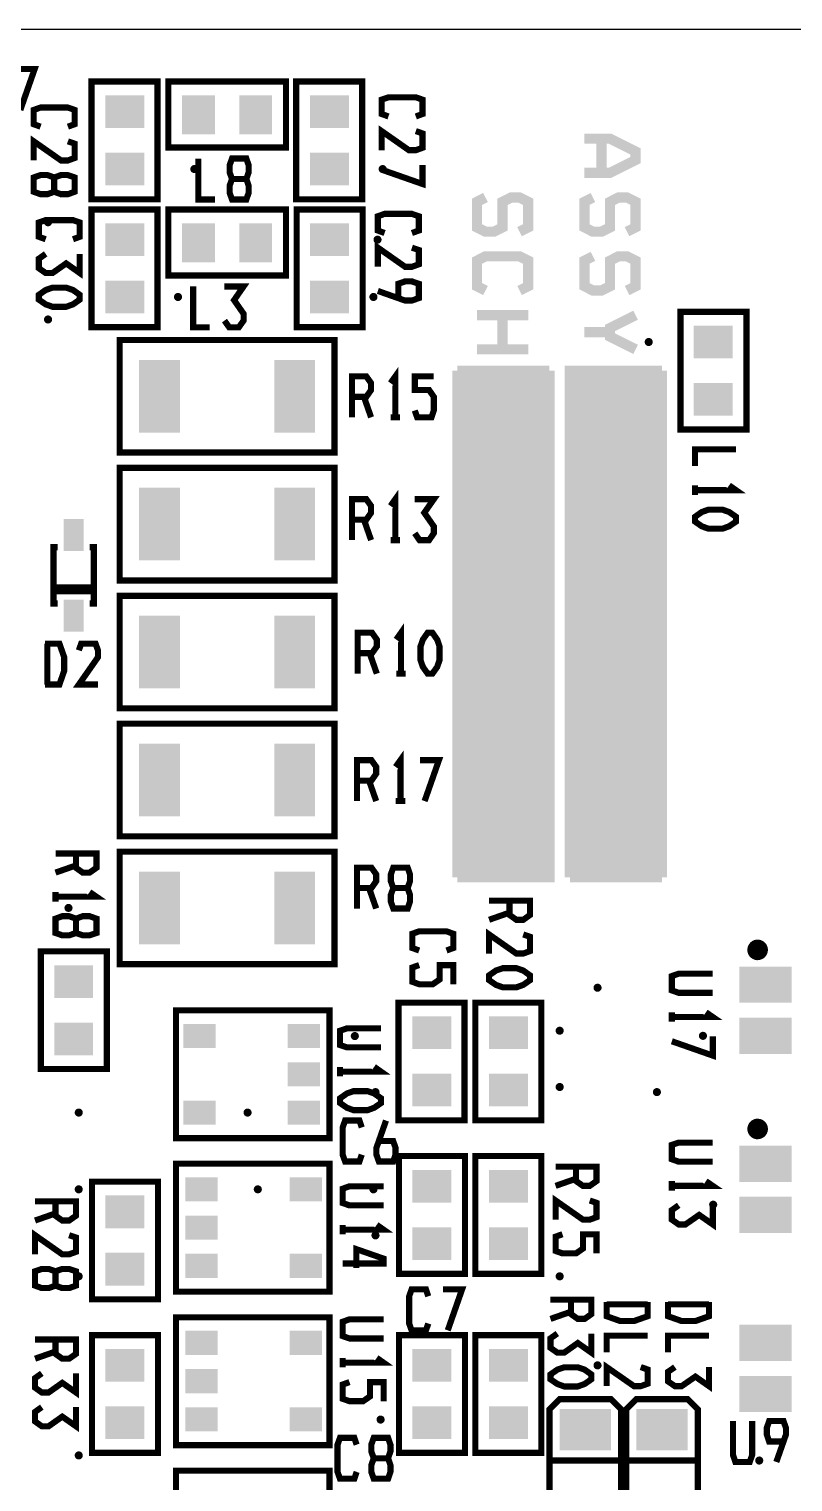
# Model space of a CAD drawing. Extents: x 0 to 115, y 0 to 65.
# Drawn here: x 29.37 to 48.33, y 28.93 to 64.99 of the extents above; entities that cross this region are included whole.
import ezdxf

# ---------------------------------------------------------------- set-up
doc = ezdxf.new("R2010")
doc.units = 0
doc.header["$MEASUREMENT"] = 0
doc.layers.get('0').update_dxf_attribs({"linetype": 'CONTINUOUS'})
for name, color, linetype in [('22-305-0_DRD', 7, 'CONTINUOUS'), ('22-305-0_SMT', 254, 'CONTINUOUS'), ('22-305-0_SST', 1, 'CONTINUOUS'), ('THRUHOLE_TAP', 12, 'CONTINUOUS')]:
    doc.layers.add(name, color=color, linetype=linetype)

# ---------------------------------------------------------------- blocks, each defined once
blk = doc.blocks.new('RECTANGLE_1')
blk.add_solid([(0.4826, 0.4064), (0.4826, -0.4064), (-0.4826, 0.4064), (-0.4826, -0.4064)])
blk = doc.blocks.new('RECTANGLE_2')
blk.add_solid([(0.4064, 0.4826), (0.4064, -0.4826), (-0.4064, 0.4826), (-0.4064, -0.4826)])
blk = doc.blocks.new('RECTANGLE_5')
blk.add_solid([(0.25019, 0.40005), (0.25019, -0.40005), (-0.25019, 0.40005), (-0.25019, -0.40005)])
blk = doc.blocks.new('RECTANGLE_6')
blk.add_solid([(0.63627, 0.51308), (0.63627, -0.51308), (-0.63627, 0.51308), (-0.63627, -0.51308)])
blk = doc.blocks.new('RECTANGLE_28')
blk.add_solid([(0.508, 0.9017), (0.508, -0.9017), (-0.508, 0.9017), (-0.508, -0.9017)])
blk = doc.blocks.new('RECTANGLE_31')
blk.add_solid([(0.65024, 0.44958), (0.65024, -0.44958), (-0.65024, 0.44958), (-0.65024, -0.44958)])
blk = doc.blocks.new('RECTANGLE_32')
blk.add_solid([(0.40005, 0.29972), (0.40005, -0.29972), (-0.40005, 0.29972), (-0.40005, -0.29972)])
blk = doc.blocks.new('ROUND_53')
at = {"const_width": 0.10033}
blk.add_lwpolyline([(-0.050164, 0, 1), (0.050164, 0, 1)], format="xyb", close=True, dxfattribs=at)

msp = doc.modelspace()

# ---------------------------------------------------------------- linework, layer by layer
at = {"layer": '22-305-0_DRD'}
msp.add_line((0.17526, 64.99352), (115.16614, 64.99352), dxfattribs=at)
at = {"layer": '22-305-0_SST'}
for points, const_width in [([(29.15666, 62.98438), (29.51226, 64.00038), (29.03982, 64.00038)], 0.1524), ([(30.9245, 63.6905), (30.9245, 60.7695), (32.5628, 60.7695), (32.5628, 63.6905), (30.9245, 63.6905)], 0.1524), ([(35.7505, 63.6905), (32.8295, 63.6905), (32.8295, 62.0522), (35.7505, 62.0522), (35.7505, 63.6905)], 0.1524), ([(36.0045, 63.6905), (36.0045, 60.7695), (37.6428, 60.7695), (37.6428, 63.6905), (36.0045, 63.6905)], 0.1524), ([(29.65958, 62.57036), (29.4894, 62.63132), (29.4894, 62.98692), (29.65958, 63.04534), (30.33776, 63.04534), (30.5054, 62.98692), (30.5054, 62.63132), (30.33776, 62.57036)], 0.1524), ([(38.29558, 62.82436), (38.1254, 62.88532), (38.1254, 63.24092), (38.29558, 63.29934), (38.97376, 63.29934), (39.1414, 63.24092), (39.1414, 62.88532), (38.97376, 62.82436)], 0.1524), ([(38.1254, 61.98616), (38.1254, 62.46114), (38.80358, 61.98616), (38.97376, 61.98616), (39.1414, 62.04712), (39.1414, 62.40272), (38.97376, 62.46114)], 0.1524), ([(43.15968, 61.42482), (43.79468, 61.42482), (44.42968, 61.74232), (44.42968, 61.95568), (43.79468, 62.27318), (43.15968, 62.27318)], 0.254), ([(43.58132, 61.42482), (43.58132, 62.27318)], 0.254), ([(29.4894, 61.73216), (29.4894, 62.20714), (30.16758, 61.73216), (30.33776, 61.73216), (30.5054, 61.79312), (30.5054, 62.14872), (30.33776, 62.20714)], 0.1524), ([(33.98774, 60.76442), (33.57372, 60.76442), (33.57372, 61.78042)], 0.1524), ([(34.76752, 61.27242), (34.82594, 61.44006), (34.82594, 61.61024), (34.76752, 61.78042), (34.41192, 61.78042), (34.35096, 61.61024), (34.35096, 61.44006), (34.41192, 61.27242), (34.76752, 61.27242), (34.82594, 61.10224), (34.82594, 60.93206), (34.76752, 60.76442), (34.41192, 60.76442), (34.35096, 60.93206), (34.35096, 61.10224), (34.41192, 61.27242)], 0.1524), ([(38.1254, 61.50356), (39.1414, 61.14796), (39.1414, 61.62294)], 0.1524), ([(29.9974, 60.95492), (30.16758, 60.89396), (30.33776, 60.89396), (30.5054, 60.95492), (30.5054, 61.31052), (30.33776, 61.36894), (30.16758, 61.36894), (29.9974, 61.31052), (29.9974, 60.95492), (29.82976, 60.89396), (29.65958, 60.89396), (29.4894, 60.95492), (29.4894, 61.31052), (29.65958, 61.36894), (29.82976, 61.36894), (29.9974, 61.31052)], 0.1524), ([(30.9245, 60.5155), (30.9245, 57.5945), (32.5628, 57.5945), (32.5628, 60.5155), (30.9245, 60.5155)], 0.1524), ([(35.7505, 60.5155), (32.8295, 60.5155), (32.8295, 58.8772), (35.7505, 58.8772), (35.7505, 60.5155)], 0.1524), ([(37.6555, 57.5945), (37.6555, 60.5155), (36.0172, 60.5155), (36.0172, 57.5945), (37.6555, 57.5945)], 0.1524), ([(41.54932, 59.96432), (41.76268, 60.071), (41.76268, 60.706), (41.54932, 60.81268), (41.3385, 60.81268), (41.12768, 60.706), (41.12768, 60.071), (40.91432, 59.96432), (40.7035, 59.96432), (40.49268, 60.071), (40.49268, 60.706), (40.7035, 60.81268)], 0.254), ([(44.21632, 59.96432), (44.42968, 60.071), (44.42968, 60.706), (44.21632, 60.81268), (44.0055, 60.81268), (43.79468, 60.706), (43.79468, 60.071), (43.58132, 59.96432), (43.3705, 59.96432), (43.15968, 60.071), (43.15968, 60.706), (43.3705, 60.81268)], 0.254), ([(29.78658, 59.77636), (29.6164, 59.83732), (29.6164, 60.19292), (29.78658, 60.25134), (30.46476, 60.25134), (30.6324, 60.19292), (30.6324, 59.83732), (30.46476, 59.77636)], 0.1524), ([(38.19906, 59.9313), (38.03142, 59.99226), (38.03142, 60.34786), (38.19906, 60.40628), (38.87724, 60.40628), (39.04742, 60.34786), (39.04742, 59.99226), (38.87724, 59.9313)], 0.1524), ([(38.03142, 59.0931), (38.03142, 59.56808), (38.70706, 59.0931), (38.87724, 59.0931), (39.04742, 59.15406), (39.04742, 59.50966), (38.87724, 59.56808)], 0.1524), ([(29.78658, 59.41314), (29.6164, 59.29376), (29.6164, 59.05754), (29.78658, 58.93816), (29.95676, 58.93816), (30.29458, 59.17692), (30.6324, 58.93816), (30.6324, 59.41314)], 0.1524), ([(40.7035, 58.50382), (40.49268, 58.6105), (40.49268, 59.2455), (40.7035, 59.35218), (41.54932, 59.35218), (41.76268, 59.2455), (41.76268, 58.6105), (41.54932, 58.50382)], 0.254), ([(44.21632, 58.50382), (44.42968, 58.6105), (44.42968, 59.2455), (44.21632, 59.35218), (44.0055, 59.35218), (43.79468, 59.2455), (43.79468, 58.6105), (43.58132, 58.50382), (43.3705, 58.50382), (43.15968, 58.6105), (43.15968, 59.2455), (43.3705, 59.35218)], 0.254), ([(38.53942, 58.31586), (38.53942, 58.67146), (38.70706, 58.72988), (38.87724, 58.72988), (39.04742, 58.67146), (39.04742, 58.31586), (38.87724, 58.2549), (38.70706, 58.2549), (38.03142, 58.49366)], 0.1524), ([(29.6164, 58.39714), (29.78658, 58.51652), (29.95676, 58.57494), (30.29458, 58.57494), (30.46476, 58.51652), (30.6324, 58.39714), (30.6324, 58.27776), (30.46476, 58.16092), (30.29458, 58.09996), (29.95676, 58.09996), (29.78658, 58.16092), (29.6164, 58.27776), (29.6164, 58.39714)], 0.1524), ([(33.86074, 57.58942), (33.44672, 57.58942), (33.44672, 58.60542)], 0.1524), ([(34.22396, 57.75706), (34.34334, 57.58942), (34.57956, 57.58942), (34.69894, 57.75706), (34.69894, 57.92724), (34.46272, 58.26506), (34.69894, 58.60542), (34.22396, 58.60542)], 0.1524), ([(40.49268, 57.89168), (41.76268, 57.89168)], 0.254), ([(41.12768, 57.04332), (41.12768, 57.89168)], 0.254), ([(44.42968, 57.04332), (43.79468, 57.36082), (43.79468, 57.57418), (44.42968, 57.89168)], 0.254), ([(47.1805, 55.0545), (47.1805, 57.9755), (45.5422, 57.9755), (45.5422, 55.0545), (47.1805, 55.0545)], 0.1524), ([(36.957, 57.277), (36.957, 54.483), (31.623, 54.483), (31.623, 57.277), (36.957, 57.277)], 0.1524), ([(43.15968, 57.4675), (43.79468, 57.4675)], 0.254), ([(40.49268, 57.04332), (41.76268, 57.04332)], 0.254), ([(40.005, 56.515), (40.005, 43.942)], 0.254), ([(42.291, 56.515), (40.005, 56.515)], 0.254), ([(42.291, 56.515), (42.291, 43.942), (40.005, 43.942)], 0.254), ([(40.1066, 56.515), (40.1066, 43.942)], 0.254), ([(40.3352, 56.515), (40.3352, 43.942)], 0.254), ([(40.5638, 56.515), (40.5638, 43.942)], 0.254), ([(40.7924, 56.515), (40.7924, 43.942)], 0.254), ([(41.021, 56.515), (41.021, 43.942)], 0.254), ([(41.2496, 56.515), (41.2496, 43.942)], 0.254), ([(41.4782, 56.515), (41.4782, 43.942)], 0.254), ([(41.7068, 56.515), (41.7068, 43.942)], 0.254), ([(41.9354, 56.515), (41.9354, 43.942)], 0.254), ([(42.164, 56.515), (42.164, 43.942)], 0.254), ([(45.085, 56.515), (42.799, 56.515), (42.799, 43.942)], 0.254), ([(42.9006, 56.515), (42.9006, 43.942)], 0.254), ([(43.1292, 56.515), (43.1292, 43.942)], 0.254), ([(43.3578, 56.515), (43.3578, 43.942)], 0.254), ([(43.5864, 56.515), (43.5864, 43.942)], 0.254), ([(43.815, 56.515), (43.815, 43.942)], 0.254), ([(44.0436, 56.515), (44.0436, 43.942)], 0.254), ([(44.2722, 56.515), (44.2722, 43.942)], 0.254), ([(44.5008, 56.515), (44.5008, 43.942)], 0.254), ([(44.7294, 56.515), (44.7294, 43.942)], 0.254), ([(44.958, 56.515), (44.958, 43.942)], 0.254), ([(45.085, 56.515), (45.085, 43.942)], 0.254), ([(37.3888, 55.86476), (37.7444, 55.86476), (37.86378, 56.03494), (37.86378, 56.20512), (37.7444, 56.37276), (37.3888, 56.37276), (37.3888, 55.35676)], 0.1524), ([(38.46576, 55.35676), (38.46576, 56.37276), (38.34638, 56.20512)], 0.1524), ([(38.94836, 55.52694), (39.00678, 55.35676), (39.36238, 55.35676), (39.4208, 55.52694), (39.4208, 55.86476), (39.30396, 56.03494), (38.94836, 56.03494), (38.94836, 56.37276), (39.4208, 56.37276)], 0.1524), ([(42.291, 56.388), (40.005, 56.388)], 0.254), ([(42.291, 56.1594), (40.005, 56.1594)], 0.254), ([(45.085, 56.388), (42.799, 56.388)], 0.254), ([(45.085, 56.1594), (42.799, 56.1594)], 0.254), ([(37.68598, 55.86476), (37.86378, 55.35676)], 0.1524), ([(42.291, 55.9308), (40.005, 55.9308)], 0.254), ([(45.085, 55.9308), (42.799, 55.9308)], 0.254), ([(42.291, 55.7022), (40.005, 55.7022)], 0.254), ([(42.291, 55.4736), (40.005, 55.4736)], 0.254), ([(45.085, 55.7022), (42.799, 55.7022)], 0.254), ([(45.085, 55.4736), (42.799, 55.4736)], 0.254), ([(38.5826, 55.35676), (38.34638, 55.35676)], 0.1524), ([(42.291, 55.245), (40.005, 55.245)], 0.254), ([(45.085, 55.245), (42.799, 55.245)], 0.254), ([(42.291, 55.0164), (40.005, 55.0164)], 0.254), ([(42.291, 54.7878), (40.005, 54.7878)], 0.254), ([(45.085, 55.0164), (42.799, 55.0164)], 0.254), ([(45.085, 54.7878), (42.799, 54.7878)], 0.254), ([(42.291, 54.5592), (40.005, 54.5592)], 0.254), ([(42.291, 54.3306), (40.005, 54.3306)], 0.254), ([(45.085, 54.5592), (42.799, 54.5592)], 0.254), ([(45.085, 54.3306), (42.799, 54.3306)], 0.254), ([(45.90542, 54.15026), (45.90542, 54.56428), (46.92142, 54.56428)], 0.1524), ([(36.957, 54.102), (36.957, 51.308), (31.623, 51.308), (31.623, 54.102), (36.957, 54.102)], 0.1524), ([(42.291, 54.102), (40.005, 54.102)], 0.254), ([(45.085, 54.102), (42.799, 54.102)], 0.254), ([(42.291, 53.8734), (40.005, 53.8734)], 0.254), ([(42.291, 53.6448), (40.005, 53.6448)], 0.254), ([(45.085, 53.8734), (42.799, 53.8734)], 0.254), ([(45.085, 53.6448), (42.799, 53.6448)], 0.254), ([(45.90542, 53.4289), (45.90542, 53.66766)], 0.1524), ([(45.90542, 53.54828), (46.92142, 53.54828), (46.75124, 53.66766)], 0.1524), ([(37.3888, 52.81676), (37.7444, 52.81676), (37.86378, 52.98694), (37.86378, 53.15712), (37.7444, 53.32476), (37.3888, 53.32476), (37.3888, 52.30876)], 0.1524), ([(38.46576, 52.30876), (38.46576, 53.32476), (38.34638, 53.15712)], 0.1524), ([(38.94836, 52.47894), (39.0652, 52.30876), (39.30396, 52.30876), (39.4208, 52.47894), (39.4208, 52.64912), (39.18458, 52.98694), (39.4208, 53.32476), (38.94836, 53.32476)], 0.1524), ([(42.291, 53.4162), (40.005, 53.4162)], 0.254), ([(45.085, 53.4162), (42.799, 53.4162)], 0.254), ([(42.291, 53.1876), (40.005, 53.1876)], 0.254), ([(42.291, 52.959), (40.005, 52.959)], 0.254), ([(45.085, 53.1876), (42.799, 53.1876)], 0.254), ([(45.085, 52.959), (42.799, 52.959)], 0.254), ([(45.90542, 52.88788), (46.07306, 53.00726), (46.24324, 53.06568), (46.58106, 53.06568), (46.75124, 53.00726), (46.92142, 52.88788), (46.92142, 52.7685), (46.75124, 52.65166), (46.58106, 52.5907), (46.24324, 52.5907), (46.07306, 52.65166), (45.90542, 52.7685), (45.90542, 52.88788)], 0.1524), ([(37.68598, 52.81676), (37.86378, 52.30876)], 0.1524), ([(42.291, 52.7304), (40.005, 52.7304)], 0.254), ([(45.085, 52.7304), (42.799, 52.7304)], 0.254), ([(38.5826, 52.30876), (38.34638, 52.30876)], 0.1524), ([(42.291, 52.5018), (40.005, 52.5018)], 0.254), ([(42.291, 52.2732), (40.005, 52.2732)], 0.254), ([(45.085, 52.5018), (42.799, 52.5018)], 0.254), ([(45.085, 52.2732), (42.799, 52.2732)], 0.254), ([(30.08122, 52.1335), (29.97962, 52.1335), (29.97962, 50.7365), (30.08122, 50.7365)], 0.1524), ([(30.87878, 50.7365), (30.98038, 50.7365), (30.98038, 52.1335), (30.87878, 52.1335)], 0.1524), ([(42.291, 52.0446), (40.005, 52.0446)], 0.254), ([(42.291, 51.816), (40.005, 51.816)], 0.254), ([(45.085, 52.0446), (42.799, 52.0446)], 0.254), ([(45.085, 51.816), (42.799, 51.816)], 0.254), ([(42.291, 51.5874), (40.005, 51.5874)], 0.254), ([(45.085, 51.5874), (42.799, 51.5874)], 0.254), ([(29.97962, 51.03622), (29.97962, 51.13528), (30.98038, 51.13528), (30.98038, 51.03622), (29.97962, 51.03622)], 0.1524), ([(42.291, 51.3588), (40.005, 51.3588)], 0.254), ([(42.291, 51.1302), (40.005, 51.1302)], 0.254), ([(45.085, 51.3588), (42.799, 51.3588)], 0.254), ([(45.085, 51.1302), (42.799, 51.1302)], 0.254), ([(31.623, 48.133), (31.623, 50.927), (36.957, 50.927), (36.957, 48.133), (31.623, 48.133)], 0.1524), ([(42.291, 50.9016), (40.005, 50.9016)], 0.254), ([(45.085, 50.9016), (42.799, 50.9016)], 0.254), ([(42.291, 50.673), (40.005, 50.673)], 0.254), ([(42.291, 50.4444), (40.005, 50.4444)], 0.254), ([(45.085, 50.673), (42.799, 50.673)], 0.254), ([(45.085, 50.4444), (42.799, 50.4444)], 0.254), ([(38.608, 48.99406), (38.608, 50.01006), (38.48862, 49.83988)], 0.1524), ([(42.291, 50.2158), (40.005, 50.2158)], 0.254), ([(45.085, 50.2158), (42.799, 50.2158)], 0.254), ([(29.77134, 48.72482), (30.12694, 48.72482), (30.24632, 49.06518), (30.24632, 49.403), (30.12694, 49.74082), (29.77134, 49.74082)], 0.1524), ([(29.82976, 48.72482), (29.82976, 49.74082)], 0.1524), ([(31.08452, 48.72482), (30.60954, 48.72482), (31.08452, 49.403), (31.08452, 49.57318), (31.02356, 49.74082), (30.66796, 49.74082), (30.60954, 49.57318)], 0.1524), ([(37.53104, 49.50206), (37.88664, 49.50206), (38.00602, 49.6697), (38.00602, 49.83988), (37.88664, 50.01006), (37.53104, 50.01006), (37.53104, 48.99406)], 0.1524), ([(39.2684, 48.99406), (39.14902, 49.1617), (39.0906, 49.33188), (39.0906, 49.6697), (39.14902, 49.83988), (39.2684, 50.01006), (39.38524, 50.01006), (39.50462, 49.83988), (39.56304, 49.6697), (39.56304, 49.33188), (39.50462, 49.1617), (39.38524, 48.99406), (39.2684, 48.99406)], 0.1524), ([(42.291, 49.9872), (40.005, 49.9872)], 0.254), ([(42.291, 49.7586), (40.005, 49.7586)], 0.254), ([(45.085, 49.9872), (42.799, 49.9872)], 0.254), ([(45.085, 49.7586), (42.799, 49.7586)], 0.254), ([(37.82822, 49.50206), (38.00602, 48.99406)], 0.1524), ([(42.291, 49.53), (40.005, 49.53)], 0.254), ([(42.291, 49.3014), (40.005, 49.3014)], 0.254), ([(45.085, 49.53), (42.799, 49.53)], 0.254), ([(45.085, 49.3014), (42.799, 49.3014)], 0.254), ([(38.72484, 48.99406), (38.48862, 48.99406)], 0.1524), ([(42.291, 49.0728), (40.005, 49.0728)], 0.254), ([(45.085, 49.0728), (42.799, 49.0728)], 0.254), ([(42.291, 48.8442), (40.005, 48.8442)], 0.254), ([(42.291, 48.6156), (40.005, 48.6156)], 0.254), ([(45.085, 48.8442), (42.799, 48.8442)], 0.254), ([(45.085, 48.6156), (42.799, 48.6156)], 0.254), ([(42.291, 48.387), (40.005, 48.387)], 0.254), ([(45.085, 48.387), (42.799, 48.387)], 0.254), ([(42.291, 48.1584), (40.005, 48.1584)], 0.254), ([(42.291, 47.9298), (40.005, 47.9298)], 0.254), ([(45.085, 48.1584), (42.799, 48.1584)], 0.254), ([(45.085, 47.9298), (42.799, 47.9298)], 0.254), ([(36.957, 47.752), (36.957, 44.958), (31.623, 44.958), (31.623, 47.752), (36.957, 47.752)], 0.1524), ([(42.291, 47.7012), (40.005, 47.7012)], 0.254), ([(45.085, 47.7012), (42.799, 47.7012)], 0.254), ([(42.291, 47.4726), (40.005, 47.4726)], 0.254), ([(42.291, 47.244), (40.005, 47.244)], 0.254), ([(45.085, 47.4726), (42.799, 47.4726)], 0.254), ([(45.085, 47.244), (42.799, 47.244)], 0.254), ([(37.5158, 46.33976), (37.8714, 46.33976), (37.99078, 46.50994), (37.99078, 46.68012), (37.8714, 46.84776), (37.5158, 46.84776), (37.5158, 45.83176)], 0.1524), ([(38.59276, 45.83176), (38.59276, 46.84776), (38.47338, 46.68012)], 0.1524), ([(39.1922, 45.83176), (39.5478, 46.84776), (39.07536, 46.84776)], 0.1524), ([(42.291, 47.0154), (40.005, 47.0154)], 0.254), ([(42.291, 46.7868), (40.005, 46.7868)], 0.254), ([(45.085, 47.0154), (42.799, 47.0154)], 0.254), ([(45.085, 46.7868), (42.799, 46.7868)], 0.254), ([(42.291, 46.5582), (40.005, 46.5582)], 0.254), ([(45.085, 46.5582), (42.799, 46.5582)], 0.254), ([(37.81298, 46.33976), (37.99078, 45.83176)], 0.1524), ([(42.291, 46.3296), (40.005, 46.3296)], 0.254), ([(42.291, 46.101), (40.005, 46.101)], 0.254), ([(45.085, 46.3296), (42.799, 46.3296)], 0.254), ([(45.085, 46.101), (42.799, 46.101)], 0.254), ([(38.7096, 45.83176), (38.47338, 45.83176)], 0.1524), ([(42.291, 45.8724), (40.005, 45.8724)], 0.254), ([(45.085, 45.8724), (42.799, 45.8724)], 0.254), ([(42.291, 45.6438), (40.005, 45.6438)], 0.254), ([(42.291, 45.4152), (40.005, 45.4152)], 0.254), ([(45.085, 45.6438), (42.799, 45.6438)], 0.254), ([(45.085, 45.4152), (42.799, 45.4152)], 0.254), ([(42.291, 45.1866), (40.005, 45.1866)], 0.254), ([(42.291, 44.958), (40.005, 44.958)], 0.254), ([(45.085, 45.1866), (42.799, 45.1866)], 0.254), ([(45.085, 44.958), (42.799, 44.958)], 0.254), ([(42.291, 44.7294), (40.005, 44.7294)], 0.254), ([(45.085, 44.7294), (42.799, 44.7294)], 0.254), ([(30.53842, 44.53128), (30.53842, 44.17568), (30.70606, 44.0563), (30.87624, 44.0563), (31.04642, 44.17568), (31.04642, 44.53128), (30.03042, 44.53128)], 0.1524), ([(36.957, 44.577), (36.957, 41.783), (31.623, 41.783), (31.623, 44.577), (36.957, 44.577)], 0.1524), ([(42.291, 44.5008), (40.005, 44.5008)], 0.254), ([(42.291, 44.2722), (40.005, 44.2722)], 0.254), ([(45.085, 44.5008), (42.799, 44.5008)], 0.254), ([(45.085, 44.2722), (42.799, 44.2722)], 0.254), ([(30.53842, 44.2341), (30.03042, 44.0563)], 0.1524), ([(37.5158, 43.67276), (37.8714, 43.67276), (37.99078, 43.84294), (37.99078, 44.01312), (37.8714, 44.18076), (37.5158, 44.18076), (37.5158, 43.16476)], 0.1524), ([(38.77056, 43.67276), (38.82898, 43.84294), (38.82898, 44.01312), (38.77056, 44.18076), (38.41496, 44.18076), (38.354, 44.01312), (38.354, 43.84294), (38.41496, 43.67276), (38.77056, 43.67276), (38.82898, 43.50512), (38.82898, 43.33494), (38.77056, 43.16476), (38.41496, 43.16476), (38.354, 43.33494), (38.354, 43.50512), (38.41496, 43.67276)], 0.1524), ([(42.291, 44.0436), (40.005, 44.0436)], 0.254), ([(45.085, 44.0436), (42.799, 44.0436)], 0.254), ([(45.085, 43.942), (42.799, 43.942)], 0.254), ([(30.03042, 43.33748), (30.03042, 43.5737)], 0.1524), ([(30.03042, 43.45686), (31.04642, 43.45686), (30.87624, 43.5737)], 0.1524), ([(37.81298, 43.67276), (37.99078, 43.16476)], 0.1524), ([(41.3004, 43.36034), (41.3004, 43.00474), (41.47058, 42.88536), (41.64076, 42.88536), (41.8084, 43.00474), (41.8084, 43.36034), (40.7924, 43.36034)], 0.1524), ([(30.53842, 42.5577), (30.70606, 42.49928), (30.87624, 42.49928), (31.04642, 42.5577), (31.04642, 42.9133), (30.87624, 42.97426), (30.70606, 42.97426), (30.53842, 42.9133), (30.53842, 42.5577), (30.36824, 42.49928), (30.19806, 42.49928), (30.03042, 42.5577), (30.03042, 42.9133), (30.19806, 42.97426), (30.36824, 42.97426), (30.53842, 42.9133)], 0.1524), ([(41.3004, 43.06316), (40.7924, 42.88536)], 0.1524), ([(39.05758, 42.12336), (38.8874, 42.18432), (38.8874, 42.53992), (39.05758, 42.59834), (39.73576, 42.59834), (39.9034, 42.53992), (39.9034, 42.18432), (39.73576, 42.12336)], 0.1524), ([(40.7924, 42.04716), (40.7924, 42.52214), (41.47058, 42.04716), (41.64076, 42.04716), (41.8084, 42.10812), (41.8084, 42.46372), (41.64076, 42.52214)], 0.1524), ([(47.62754, 42.19956), (47.28972, 42.19956)], 0.1524), ([(47.38116, 42.30116), (47.38116, 41.97858)], 0.1524), ([(47.51832, 42.30878), (47.51832, 41.97096)], 0.1524), ([(31.3055, 39.1795), (31.3055, 42.1005), (29.6672, 42.1005), (29.6672, 39.1795), (31.3055, 39.1795)], 0.1524), ([(39.05758, 41.76014), (38.8874, 41.70172), (38.8874, 41.34612), (39.05758, 41.28516), (39.3954, 41.28516), (39.56558, 41.40454), (39.56558, 41.76014), (39.9034, 41.76014), (39.9034, 41.28516)], 0.1524), ([(47.61992, 42.0624), (47.29734, 42.0624)], 0.1524), ([(40.7924, 41.50614), (40.96258, 41.62552), (41.13276, 41.68394), (41.47058, 41.68394), (41.64076, 41.62552), (41.8084, 41.50614), (41.8084, 41.38676), (41.64076, 41.26992), (41.47058, 41.20896), (41.13276, 41.20896), (40.96258, 41.26992), (40.7924, 41.38676), (40.7924, 41.50614)], 0.1524), ([(46.34484, 41.0718), (45.49902, 41.0718), (45.32884, 41.13276), (45.32884, 41.48836), (45.49902, 41.54678), (46.34484, 41.54678)], 0.1524), ([(38.5445, 40.8305), (38.5445, 37.9095), (40.1828, 37.9095), (40.1828, 40.8305), (38.5445, 40.8305)], 0.1524), ([(40.4495, 40.8305), (40.4495, 37.9095), (42.0878, 37.9095), (42.0878, 40.8305), (40.4495, 40.8305)], 0.1524), ([(33.02, 37.465), (36.83, 37.465), (36.83, 40.64), (33.02, 40.64), (33.02, 37.465)], 0.1524), ([(45.32884, 40.35298), (45.32884, 40.5892)], 0.1524), ([(45.32884, 40.47236), (46.34484, 40.47236), (46.17466, 40.5892)], 0.1524), ([(38.11016, 39.71798), (37.26434, 39.71798), (37.09416, 39.7764), (37.09416, 40.132), (37.26434, 40.19042), (38.11016, 40.19042)], 0.1524), ([(45.32884, 39.87038), (46.34484, 39.51478), (46.34484, 39.98976)], 0.1524), ([(37.09416, 38.99662), (37.09416, 39.23538)], 0.1524), ([(37.09416, 39.116), (38.11016, 39.116), (37.93998, 39.23538)], 0.1524), ([(37.09416, 38.4556), (37.26434, 38.57498), (37.43198, 38.6334), (37.77234, 38.6334), (37.93998, 38.57498), (38.11016, 38.4556), (38.11016, 38.33622), (37.93998, 38.21938), (37.77234, 38.15842), (37.43198, 38.15842), (37.26434, 38.21938), (37.09416, 38.33622), (37.09416, 38.4556)], 0.1524), ([(37.63264, 37.05606), (37.57422, 36.88588), (37.21862, 36.88588), (37.15766, 37.05606), (37.15766, 37.7317), (37.21862, 37.90188), (37.57422, 37.90188), (37.63264, 37.7317)], 0.1524), ([(38.05682, 37.39388), (38.41242, 37.39388), (38.47084, 37.2237), (38.47084, 37.05606), (38.41242, 36.88588), (38.05682, 36.88588), (37.99586, 37.05606), (37.99586, 37.2237), (38.23462, 37.90188)], 0.1524), ([(47.38116, 37.85616), (47.38116, 37.53358)], 0.1524), ([(47.51832, 37.86378), (47.51832, 37.52596)], 0.1524), ([(47.62754, 37.75456), (47.28972, 37.75456)], 0.1524), ([(47.61992, 37.6174), (47.29734, 37.6174)], 0.1524), ([(46.34484, 36.8808), (45.49902, 36.8808), (45.32884, 36.94176), (45.32884, 37.29736), (45.49902, 37.35578), (46.34484, 37.35578)], 0.1524), ([(36.83, 36.83), (33.02, 36.83), (33.02, 33.655), (36.83, 33.655), (36.83, 36.83)], 0.1524), ([(40.1955, 34.0995), (40.1955, 37.0205), (38.5572, 37.0205), (38.5572, 34.0995), (40.1955, 34.0995)], 0.1524), ([(40.4495, 37.0205), (40.4495, 34.0995), (42.0878, 34.0995), (42.0878, 37.0205), (40.4495, 37.0205)], 0.1524), ([(42.9514, 36.75634), (42.9514, 36.40074), (43.12158, 36.28136), (43.29176, 36.28136), (43.4594, 36.40074), (43.4594, 36.75634), (42.4434, 36.75634)], 0.1524), ([(32.5755, 33.4645), (32.5755, 36.3855), (30.9372, 36.3855), (30.9372, 33.4645), (32.5755, 33.4645)], 0.1524), ([(42.9514, 36.45916), (42.4434, 36.28136)], 0.1524), ([(45.32884, 36.16198), (45.32884, 36.3982)], 0.1524), ([(45.32884, 36.28136), (46.34484, 36.28136), (46.17466, 36.3982)], 0.1524), ([(38.17366, 35.79622), (37.32784, 35.79622), (37.15766, 35.85464), (37.15766, 36.21024), (37.32784, 36.2712), (38.17366, 36.2712)], 0.1524), ([(42.4434, 35.44316), (42.4434, 35.91814), (43.12158, 35.44316), (43.29176, 35.44316), (43.4594, 35.50412), (43.4594, 35.85972), (43.29176, 35.91814)], 0.1524), ([(30.03042, 35.89528), (30.03042, 35.53968), (30.19806, 35.4203), (30.36824, 35.4203), (30.53842, 35.53968), (30.53842, 35.89528), (29.52242, 35.89528)], 0.1524), ([(45.49902, 35.79876), (45.32884, 35.67938), (45.32884, 35.44316), (45.49902, 35.32378), (45.66666, 35.32378), (46.00702, 35.56), (46.34484, 35.32378), (46.34484, 35.79876)], 0.1524), ([(30.03042, 35.5981), (29.52242, 35.4203)], 0.1524), ([(37.15766, 35.0774), (37.15766, 35.31362)], 0.1524), ([(37.15766, 35.19424), (38.17366, 35.19424), (38.00348, 35.31362)], 0.1524), ([(29.52242, 34.5821), (29.52242, 35.05708), (30.19806, 34.5821), (30.36824, 34.5821), (30.53842, 34.64306), (30.53842, 34.99866), (30.36824, 35.05708)], 0.1524), ([(42.61358, 35.07994), (42.4434, 35.02152), (42.4434, 34.66592), (42.61358, 34.60496), (42.9514, 34.60496), (43.12158, 34.72434), (43.12158, 35.07994), (43.4594, 35.07994), (43.4594, 34.60496)], 0.1524), ([(37.49548, 34.2392), (37.49548, 34.71164), (38.17366, 34.47542), (38.17366, 34.35604), (37.15766, 34.35604)], 0.1524), ([(30.03042, 33.80486), (30.19806, 33.7439), (30.36824, 33.7439), (30.53842, 33.80486), (30.53842, 34.16046), (30.36824, 34.21888), (30.19806, 34.21888), (30.03042, 34.16046), (30.03042, 33.80486), (29.86024, 33.7439), (29.69006, 33.7439), (29.52242, 33.80486), (29.52242, 34.16046), (29.69006, 34.21888), (29.86024, 34.21888), (30.03042, 34.16046)], 0.1524), ([(39.28364, 32.86506), (39.22522, 32.69488), (38.86962, 32.69488), (38.80866, 32.86506), (38.80866, 33.5407), (38.86962, 33.71088), (39.22522, 33.71088), (39.28364, 33.5407)], 0.1524), ([(39.76624, 32.69488), (40.12184, 33.71088), (39.64686, 33.71088)], 0.1524), ([(42.8244, 33.45434), (42.8244, 33.09874), (42.99458, 32.97936), (43.16476, 32.97936), (43.3324, 33.09874), (43.3324, 33.45434), (42.3164, 33.45434)], 0.1524), ([(42.8244, 33.15716), (42.3164, 32.97936)], 0.1524), ([(43.71086, 33.401), (43.71086, 33.0454), (44.04868, 32.92602), (44.38904, 32.92602), (44.72686, 33.0454), (44.72686, 33.401)], 0.1524), ([(43.71086, 33.34258), (44.72686, 33.34258)], 0.1524), ([(45.23486, 33.401), (45.23486, 33.0454), (45.57268, 32.92602), (45.91304, 32.92602), (46.25086, 33.0454), (46.25086, 33.401)], 0.1524), ([(45.23486, 33.34258), (46.25086, 33.34258)], 0.1524), ([(36.83, 33.02), (33.02, 33.02), (33.02, 29.845), (36.83, 29.845), (36.83, 33.02)], 0.1524), ([(38.17366, 32.49422), (37.32784, 32.49422), (37.15766, 32.55264), (37.15766, 32.90824), (37.32784, 32.9692), (38.17366, 32.9692)], 0.1524), ([(30.03042, 32.46628), (30.03042, 32.11068), (30.19806, 31.9913), (30.36824, 31.9913), (30.53842, 32.11068), (30.53842, 32.46628), (29.52242, 32.46628)], 0.1524), ([(32.5755, 29.6545), (32.5755, 32.5755), (30.9372, 32.5755), (30.9372, 29.6545), (32.5755, 29.6545)], 0.1524), ([(40.1955, 29.6545), (40.1955, 32.5755), (38.5572, 32.5755), (38.5572, 29.6545), (40.1955, 29.6545)], 0.1524), ([(40.4495, 32.5755), (40.4495, 29.6545), (42.0878, 29.6545), (42.0878, 32.5755), (40.4495, 32.5755)], 0.1524), ([(42.48658, 32.61614), (42.3164, 32.49676), (42.3164, 32.26054), (42.48658, 32.14116), (42.65676, 32.14116), (42.99458, 32.37992), (43.3324, 32.14116), (43.3324, 32.61614)], 0.1524), ([(43.71086, 32.14878), (43.71086, 32.5628), (44.72686, 32.5628)], 0.1524), ([(45.23486, 32.14878), (45.23486, 32.5628), (46.25086, 32.5628)], 0.1524), ([(30.03042, 32.1691), (29.52242, 31.9913)], 0.1524), ([(37.15766, 31.7754), (37.15766, 32.01162)], 0.1524), ([(37.15766, 31.89224), (38.17366, 31.89224), (38.00348, 32.01162)], 0.1524), ([(42.3164, 31.60014), (42.48658, 31.71952), (42.65676, 31.77794), (42.99458, 31.77794), (43.16476, 31.71952), (43.3324, 31.60014), (43.3324, 31.48076), (43.16476, 31.36392), (42.99458, 31.30296), (42.65676, 31.30296), (42.48658, 31.36392), (42.3164, 31.48076), (42.3164, 31.60014)], 0.1524), ([(43.71086, 31.31058), (43.71086, 31.78302), (44.38904, 31.31058), (44.55668, 31.31058), (44.72686, 31.369), (44.72686, 31.7246), (44.55668, 31.78302)], 0.1524), ([(45.40504, 31.78302), (45.23486, 31.66618), (45.23486, 31.42742), (45.40504, 31.31058), (45.57268, 31.31058), (45.91304, 31.5468), (46.25086, 31.31058), (46.25086, 31.78302)], 0.1524), ([(29.69006, 31.62808), (29.52242, 31.5087), (29.52242, 31.27248), (29.69006, 31.1531), (29.86024, 31.1531), (30.19806, 31.39186), (30.53842, 31.1531), (30.53842, 31.62808)], 0.1524), ([(37.32784, 31.40964), (37.15766, 31.35122), (37.15766, 30.99562), (37.32784, 30.9372), (37.66566, 30.9372), (37.83584, 31.05404), (37.83584, 31.40964), (38.17366, 31.40964), (38.17366, 30.9372)], 0.1524), ([(42.545, 30.988), (43.815, 30.988), (44.069, 30.734), (44.069, 27.432), (42.291, 27.432), (42.291, 30.734), (42.545, 30.988)], 0.1524), ([(44.45, 30.988), (45.72, 30.988), (45.974, 30.734), (45.974, 27.432), (44.196, 27.432), (44.196, 30.734), (44.45, 30.988)], 0.1524), ([(29.69006, 30.78988), (29.52242, 30.6705), (29.52242, 30.43428), (29.69006, 30.3149), (29.86024, 30.3149), (30.19806, 30.55366), (30.53842, 30.3149), (30.53842, 30.78988)], 0.1524), ([(47.32274, 30.44444), (47.32274, 29.59862), (47.26178, 29.42844), (46.90618, 29.42844), (46.84776, 29.59862), (46.84776, 30.44444)], 0.1524), ([(48.09998, 29.93644), (47.74438, 29.93644), (47.68596, 30.10662), (47.68596, 30.27426), (47.74438, 30.44444), (48.09998, 30.44444), (48.16094, 30.27426), (48.16094, 30.10662), (47.92218, 29.42844)], 0.1524), ([(37.50564, 29.18206), (37.44722, 29.01188), (37.09162, 29.01188), (37.03066, 29.18206), (37.03066, 29.8577), (37.09162, 30.02788), (37.44722, 30.02788), (37.50564, 29.8577)], 0.1524), ([(38.28542, 29.51988), (38.34384, 29.69006), (38.34384, 29.8577), (38.28542, 30.02788), (37.92982, 30.02788), (37.86886, 29.8577), (37.86886, 29.69006), (37.92982, 29.51988), (38.28542, 29.51988), (38.34384, 29.3497), (38.34384, 29.18206), (38.28542, 29.01188), (37.92982, 29.01188), (37.86886, 29.18206), (37.86886, 29.3497), (37.92982, 29.51988)], 0.1524), ([(36.83, 29.21), (33.02, 29.21), (33.02, 26.035), (36.83, 26.035), (36.83, 29.21)], 0.1524), ([(42.291, 29.464), (44.069, 29.464)], 0.1524), ([(44.196, 29.464), (45.974, 29.464)], 0.1524)]:
    msp.add_lwpolyline(points, dxfattribs=dict(at, const_width=const_width))
at = {"layer": '22-305-0_SST', "const_width": 0.1524}
for points in [[(47.4599, 42.31894, 0.4142136), (47.27956, 42.1386)], [(47.27956, 42.1386, 0.4142136), (47.4599, 41.95826)], [(47.6377, 42.1386, 0.4142136), (47.4599, 42.3164)], [(47.4599, 41.9608, 0.4142136), (47.6377, 42.1386)], [(47.4599, 37.87394, 0.4142136), (47.27956, 37.6936)], [(47.6377, 37.6936, 0.4142136), (47.4599, 37.8714)], [(47.27956, 37.6936, 0.4142136), (47.4599, 37.51326)], [(47.4599, 37.5158, 0.4142136), (47.6377, 37.6936)]]:
    msp.add_lwpolyline(points, format="xyb", dxfattribs=at)

# ---------------------------------------------------------------- block references
at = {"layer": '22-305-0_SMT'}
for name, p in [('RECTANGLE_1', (31.75, 62.9412)), ('RECTANGLE_2', (33.5788, 62.865)), ('RECTANGLE_2', (35.0012, 62.865)), ('RECTANGLE_1', (36.83, 62.9412)), ('RECTANGLE_1', (31.75, 61.5188)), ('RECTANGLE_1', (36.83, 61.5188)), ('RECTANGLE_1', (31.75, 59.7662)), ('RECTANGLE_2', (33.5788, 59.69)), ('RECTANGLE_2', (35.0012, 59.69)), ('RECTANGLE_1', (36.83, 59.7662)), ('RECTANGLE_1', (31.75, 58.3438)), ('RECTANGLE_1', (36.83, 58.3438)), ('RECTANGLE_1', (46.355, 57.2262)), ('RECTANGLE_28', (32.6136, 55.88)), ('RECTANGLE_28', (35.9664, 55.88)), ('RECTANGLE_1', (46.355, 55.8038)), ('RECTANGLE_28', (32.6136, 52.705)), ('RECTANGLE_28', (35.9664, 52.705)), ('RECTANGLE_5', (30.48, 52.43576)), ('RECTANGLE_5', (30.48, 50.43424)), ('RECTANGLE_28', (32.6136, 49.53)), ('RECTANGLE_28', (35.9664, 49.53)), ('RECTANGLE_28', (32.6136, 46.355)), ('RECTANGLE_28', (35.9664, 46.355)), ('RECTANGLE_28', (32.6136, 43.18)), ('RECTANGLE_28', (35.9664, 43.18)), ('RECTANGLE_1', (30.48, 41.3512)), ('RECTANGLE_31', (47.6504, 41.275)), ('RECTANGLE_1', (39.37, 40.0812)), ('RECTANGLE_1', (41.275, 40.0812)), ('RECTANGLE_31', (47.6504, 40.005)), ('RECTANGLE_1', (30.48, 39.9288)), ('RECTANGLE_32', (33.6042, 39.99992)), ('RECTANGLE_32', (36.195, 39.99992)), ('RECTANGLE_32', (36.195, 39.04996)), ('RECTANGLE_1', (39.37, 38.6588)), ('RECTANGLE_1', (41.275, 38.6588)), ('RECTANGLE_32', (33.6042, 38.1)), ('RECTANGLE_32', (36.195, 38.1)), ('RECTANGLE_31', (47.6504, 36.83)), ('RECTANGLE_32', (33.655, 36.195)), ('RECTANGLE_32', (36.2458, 36.195)), ('RECTANGLE_1', (39.37, 36.2712)), ('RECTANGLE_1', (41.275, 36.2712)), ('RECTANGLE_1', (31.75, 35.6362)), ('RECTANGLE_31', (47.6504, 35.56)), ('RECTANGLE_32', (33.655, 35.24504)), ('RECTANGLE_1', (39.37, 34.8488)), ('RECTANGLE_1', (41.275, 34.8488)), ('RECTANGLE_1', (31.75, 34.2138)), ('RECTANGLE_32', (33.655, 34.29508)), ('RECTANGLE_32', (36.2458, 34.29508)), ('RECTANGLE_31', (47.6504, 32.385)), ('RECTANGLE_32', (33.655, 32.385)), ('RECTANGLE_32', (36.2458, 32.385)), ('RECTANGLE_1', (31.75, 31.8262)), ('RECTANGLE_1', (39.37, 31.8262)), ('RECTANGLE_1', (41.275, 31.8262)), ('RECTANGLE_32', (33.655, 31.43504)), ('RECTANGLE_31', (47.6504, 31.115)), ('RECTANGLE_1', (31.75, 30.4038)), ('RECTANGLE_32', (33.655, 30.48508)), ('RECTANGLE_32', (36.2458, 30.48508)), ('RECTANGLE_1', (39.37, 30.4038)), ('RECTANGLE_1', (41.275, 30.4038)), ('RECTANGLE_6', (43.18, 30.226)), ('RECTANGLE_6', (45.085, 30.226))]:
    msp.add_blockref(name, p, dxfattribs=at)
at = {"layer": 'THRUHOLE_TAP'}
for p in [(33.4772, 61.5188), (38.1508, 61.5188), (29.845, 60.198), (38.0238, 59.7662), (33.0708, 58.3438), (37.9222, 58.3438), (29.845, 57.785), (44.7548, 57.2262), (30.353, 43.18), (43.4848, 41.1988), (37.45992, 39.99992), (42.545, 40.132), (46.101, 40.005), (37.973, 38.608), (42.545, 38.735), (44.958, 38.608), (30.607, 38.1), (34.798, 38.1), (30.607, 36.195), (35.052, 36.195), (37.9222, 36.195), (46.355, 35.814), (37.973, 35.052), (30.607, 34.036), (42.545, 34.036), (43.4848, 31.8262), (38.1, 30.48), (30.607, 29.591), (47.498, 29.464)]:
    msp.add_blockref('ROUND_53', p, dxfattribs=at)

doc.saveas('drawing.dxf')
